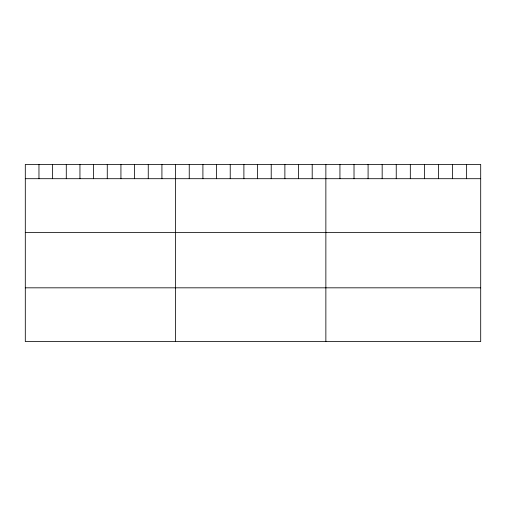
<?xml version="1.0" encoding="UTF-8"?>
<svg xmlns="http://www.w3.org/2000/svg" width="506" height="506" viewBox="0 0 506 506"><rect width="100%" height="100%" fill="white"/><g stroke="black" fill="none" stroke-linecap="round" stroke-linejoin="round"><path stroke-width="0.76" d="M480.7 178.7L480.7 341.569L25.3 341.569L25.3 164.431L480.7 164.431L480.7 178.7L25.3 178.7M25.3 232.45L480.7 232.45M25.3 287.825L480.7 287.825M466.627 164.431L466.627 178.7M452.547 164.431L452.547 178.7M438.474 164.431L438.474 178.7M424.395 164.431L424.395 178.7M410.322 164.431L410.322 178.7M396.242 164.431L396.242 178.7M382.169 164.431L382.169 178.7M368.09 164.431L368.09 178.7M354.017 164.431L354.017 178.7M339.937 164.431L339.937 178.7M325.864 164.431L325.864 341.569M312.202 164.431L312.202 178.7M298.54 164.431L298.54 178.7M284.878 164.431L284.878 178.7M271.216 164.431L271.216 178.7M257.554 164.431L257.554 178.7M243.892 164.431L243.892 178.7M230.23 164.431L230.23 178.7M216.568 164.431L216.568 178.7M202.906 164.431L202.906 178.7M189.244 164.431L189.244 178.7M175.582 164.431L175.582 341.569M161.92 164.431L161.92 178.7M148.258 164.431L148.258 178.7M134.596 164.431L134.596 178.7M120.934 164.431L120.934 178.7M107.272 164.431L107.272 178.7M93.61 164.431L93.61 178.7M79.948 164.431L79.948 178.7M66.286 164.431L66.286 178.7M52.624 164.431L52.624 178.7M38.962 164.431L38.962 178.7"/></g></svg>
